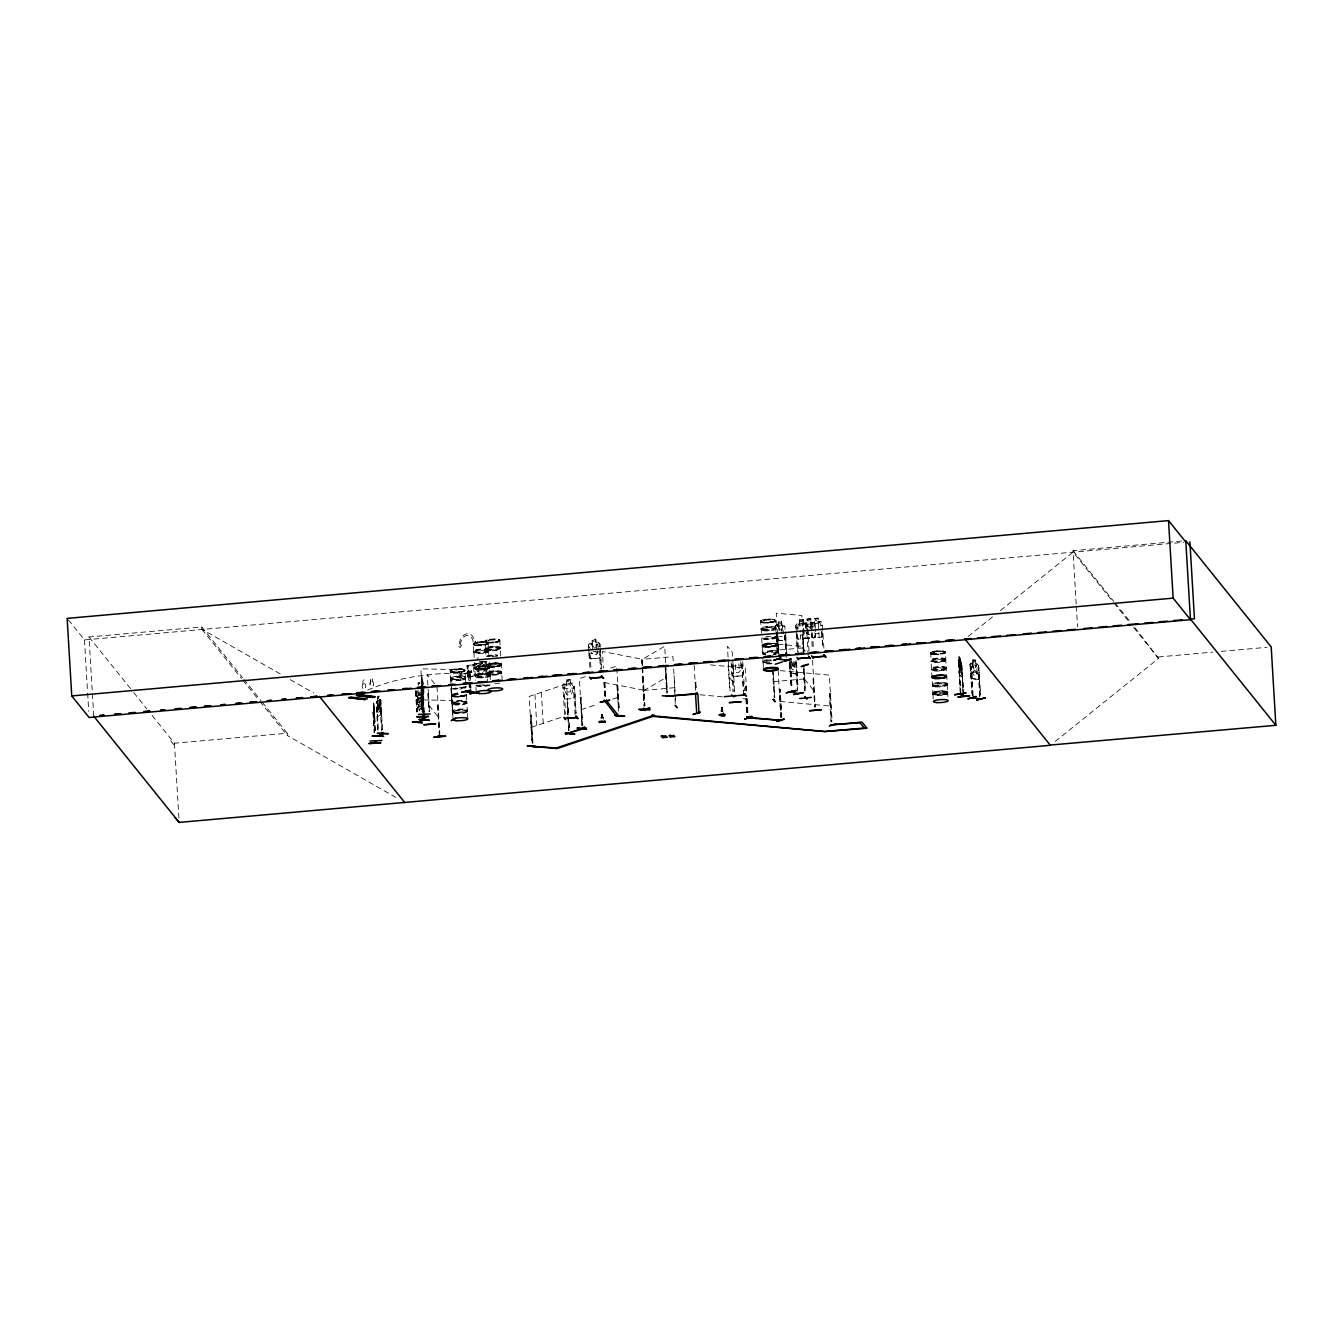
<?xml version="1.0" encoding="UTF-8"?>
<svg xmlns="http://www.w3.org/2000/svg" width="1343" height="1343" viewBox="0 0 1343 1343"><rect width="100%" height="100%" fill="white"/><g stroke="black" fill="none" stroke-linecap="round" stroke-linejoin="round"><path stroke-width="0.75" stroke-dasharray="5 3.75" d="M422.541 693.827L421.635 690.252L422.525 693.811M490.296 679.625L490.111 674.874M775.935 629.061A7.42 1.511 -3.4 0 0 765.359 628.171A7.42 1.511 -3.4 0 0 764.352 630.841A7.42 1.511 -3.4 0 0 775.935 629.061L776.623 628.339M373.404 708.231L374.512 730.793M601.681 717.85L601.748 714.342L602.319 717.8M721.644 711.102L722.047 707.576L723.239 711.286M421.987 693.072L422.055 689.614M422.827 689.983L422.76 694.213C421.098 681.455 423.196 710.548 422.86 695.926L423.347 698.998M469.16 671.735L471.578 670.896L471.897 672.709C465.971 671.299 472.333 671.147 469.362 680.616M362.946 688.439L362.828 688.422A2.652 1.779 -82.5 0 1 362.946 684.242L362.996 680.783M363.08 684.259L362.912 681.119M370.651 679.289L370.702 682.059A2.652 1.779 -82.5 0 0 370.567 686.239L370.685 686.239A2.652 1.779 -82.5 0 1 370.819 682.076L370.618 678.584L372.162 678.165M421.937 691.46L422.088 681.438L421.903 685.618L421.299 683.184M467.817 677.325L467.112 665.692L467.817 677.325L482.876 673.833L482.825 672.793L467.666 676.268L468.556 675.932M468.103 677.225L482.876 673.833M467.884 671.735L471.074 672.138L468.052 671.282M487.912 666.313C472.501 664.785 470.335 671.601 486.065 668.613M775.23 643.666L776.22 644.136M374.378 717.196L373.975 713.905L373.958 718.337L373.925 708.03L374.395 717.598M373.555 709.49L373.388 703.883M450.493 678.651L450.728 679.676L450.543 670.358M473.676 651.674L473.391 643.666M488.6 650.448L488.768 651.053A7.521 1.528 -3.4 0 0 477.99 650.281A7.521 1.528 -3.4 0 0 476.966 652.983A7.521 1.528 -3.4 0 0 488.718 651.17L488.634 651.489A7.42 1.511 -3.4 0 0 478.074 650.784A7.42 1.511 -3.4 0 0 477.05 653.453A7.42 1.511 -3.4 0 0 488.651 651.674L489.053 658.792M762.22 638.026A7.521 1.528 -3.4 0 0 771.335 638.294A7.521 1.528 -3.4 0 0 776.388 636.28L776.523 637.153M932.764 693.592L933.016 694.398L931.035 661.36M945.64 659.161L945.858 660.135A7.521 1.528 -3.4 0 0 935.114 659.262A7.521 1.528 -3.4 0 0 934.09 661.965A7.521 1.528 -3.4 0 0 945.841 660.152L945.757 660.487A7.42 1.511 -3.4 0 0 935.181 659.782A7.42 1.511 -3.4 0 0 934.174 662.452A7.42 1.511 -3.4 0 0 945.757 660.655L946.362 668.68A7.521 1.528 -3.4 0 0 935.618 667.824A7.521 1.528 -3.4 0 0 934.594 670.526A7.521 1.528 -3.4 0 0 946.345 668.713L946.261 669.099A7.403 1.494 -3.4 0 0 935.702 668.344A7.403 1.494 -3.4 0 0 934.694 670.996A7.403 1.494 -3.4 0 0 946.261 669.217L947.335 684.41A7.521 1.528 -3.4 0 0 936.558 683.671A7.521 1.528 -3.4 0 0 935.534 686.357A7.521 1.528 -3.4 0 0 947.285 684.561L947.285 684.594M947.235 684.712L947.638 692.182A7.403 1.494 -3.4 0 0 937.061 691.309A7.403 1.494 -3.4 0 0 936.054 693.962A7.403 1.494 -3.4 0 0 947.621 692.182L947.654 692.233A7.42 1.511 -3.4 0 0 937.061 691.309A7.42 1.511 -3.4 0 0 936.054 693.962A7.42 1.511 -3.4 0 0 947.638 692.182L947.822 693.055A7.521 1.528 -3.4 0 0 937.061 692.233A7.521 1.528 -3.4 0 0 936.037 694.919A7.521 1.528 -3.4 0 0 947.789 693.122L947.705 693.441A7.403 1.494 -3.4 0 0 937.145 692.736A7.403 1.494 -3.4 0 0 936.138 695.405A7.403 1.494 -3.4 0 0 947.705 693.609L948.108 700.307M421.92 704.521L420.309 700.626L421.45 695.573L419.839 699.972L417.757 697.084L419.436 700.979L418.361 705.83L419.906 701.684L421.92 704.521L421.366 709.977L419.301 710.598M422.726 712.495L421.198 681.673M422.273 700.66C425.059 704.857 424.002 672.407 421.098 681.791M423.549 699.871L423.784 698.226M451.466 695.254L452.927 694.297L451.987 694.7M486.317 665.221C489.775 663.073 498.958 661.26 501.426 664.936A7.437 1.511 -3.4 0 0 490.682 664.164A7.437 1.511 -3.4 0 0 489.675 666.816A7.437 1.511 -3.4 0 0 501.275 665.037L496.776 666.43M486.351 665.054L489.742 667.639L484.974 669.334M489.725 667.253L489.725 667.253A7.387 1.494 -3.4 0 1 490.732 664.6A7.387 1.494 -3.4 0 1 501.258 665.473A7.387 1.494 -3.4 0 1 489.725 667.253L485.612 669.301M760.507 621.238C762.505 617.511 782.516 619.022 771.99 622.262M777.026 644.674L775.65 645.58M930.33 652.849L936.507 650.935L945.22 651.691M931.807 677.09C938.656 671.836 953.815 675.882 942.383 678.097M452.054 702.456L452.138 703.682M601.278 718.304L601.748 714.342M721.225 711.538L721.56 707.61L723.189 711.169M422.793 699.904L452.322 700.475M421.383 682.915L421.4 681.136M423.196 700.291L422.995 689.933M416.179 696.127L416.615 692.081L421.736 690.252M416.296 696.144L416.615 692.081M417.22 702.758L422.273 700.828L422.76 696.883L422.323 700.928L417.22 702.758L415.642 688.993L417.085 711.975M601.16 717.951L601.614 714.358L600.875 718.085M721.107 711.202L721.56 707.61M796.198 674.068L790.742 672.877L796.198 674.068L796.668 670.426M765.879 636.733A7.403 1.494 -3.4 0 1 776.338 637.237L776.439 637.623M380.539 707.979L379.968 711.437L378.558 712.21L377.198 702.439L377.584 696.832L378.978 696.01L382.016 733.916M600.925 718.22L602.084 714.325L603.276 718.052M978.375 679.39L978.997 675.814M980.356 694.801L978.577 665.591C977.385 662.871 971.409 661.931 969.999 664.449L971.812 678.618L978.443 679.524L979.081 675.798M469.513 672.239L461.774 674.102L470.067 672.658L468.187 672.407M418.63 692.4L417.606 697.47L419.117 693.055L421.182 696.077L419.52 692.048M565.017 699.065L563.489 695.473L564.933 699.216L573.981 698.41L574.787 694.465M573.981 698.41L574.905 694.482M589.006 655.199L590.567 658.909L599.616 658.104L600.556 654.175M815.47 633.778L814.546 637.589L805.649 638.328L804.155 634.752L803.433 624.562L804.692 623.068L813.69 622.313L815 623.572M815.587 633.778L814.647 637.707L805.565 638.462L804.021 634.786M811.323 634.4L812.918 637.925L821.966 637.136L822.772 633.191M821.966 637.136L822.906 633.191M421.433 694.23L420.98 704.773L418.999 705.511L417.102 692.199M960.178 692.216L958.583 659.799L960.564 692.165M958.197 660.991L958.583 659.799M377.92 729.937L376.258 702.809L377.819 700.66M467.498 667.001L468.019 666.531C467.599 663.795 469.546 667.891 467.196 666.984L482.271 663.492L482.204 662.452L467.062 665.809L482.204 662.452M765.711 654.763A7.521 1.528 -3.4 0 1 766.735 652.06A7.521 1.528 -3.4 0 1 777.463 652.95L777.396 652.262M486.334 665.473L492.512 663.643L500.586 664.046M591.407 653.286L592.632 653.437M806.471 632.922L807.697 633.073M373.27 704.001L373.69 703.077L374.143 707.929M373.79 707.056L374.294 707.526M373.421 708.349L374.126 706.351M373.992 708.332L374.311 719.26L374.563 715.047M372.985 712.193L374.227 732.875M373.908 709.775L375.05 730.676M375.469 730.659L374.311 707.459L374.328 723.625L373.874 720.066M375.05 721.728L374.193 723.642L373.992 720.117M777.446 652.983L776.254 632.301M476.228 643.23L476.782 642.861M478.662 667.84L478.175 667.891M763.462 620.735L764.654 620.567M934.443 652.396L933.251 652.379L934.543 652.329M934.694 676.771L936.004 676.721L935.265 676.251M485.662 665.003L488.617 664.332L488.667 668.025L485.696 668.713L484.907 670.862L479.367 672.138L476.883 670.778L476.681 667.202L478.931 664.751L484.47 663.476L485.562 665.154L488.533 664.483M423.297 704.034L421.148 706.149L421.484 709.977L419.234 710.749L417.505 698.78L418.076 690.017M781.19 630.79L782.902 626.61L780.518 629.884L777.631 626.123L779.897 630.706M810.299 628.406L812.448 623.84L809.476 627.601L806.018 623.169L797.071 624.008L799.673 623.622L799.521 619.929M598.34 651.305L596.594 654.528L593.002 654.847L590.903 651.976M458.013 672.49L459.575 672.138L458.551 672.407M495.685 642.29L499.848 640.04L494.896 639.083L486.25 640.158L484.991 641.568L488.281 643.28L484.084 644.64M484.773 669.049L484.655 670.409L481.214 668.713L477.856 672.054L480.542 668.092C475.909 667.924 476.95 662.67 481.147 667.135L484.387 663.962L481.868 667.723L485.31 669.284L484.588 665.389L479.048 666.665L479.266 670.224L486.468 668.663M497.145 665.943C500.419 666.01 493.922 666.598 498.001 666.632M940.771 653.605L944.935 652.748L945.22 651.657M596.158 644.422L597.434 644.321L595.234 648.753C600.455 652.899 596.443 655.619 594.462 649.676M421.887 680.481L421.786 676.654M421.618 682.513L422.088 681.757L423.935 712.143M422.071 683.419L423.918 714.442M422.222 692.686L421.803 690.05M423.079 691.108L421.987 697.067L423.263 695.053M423.079 705.025L423.565 704.118M450.056 670.745L451.752 672.037L459.491 672.088M970.099 664.516L971.056 663.341M775.448 625.939C777.631 622.145 773.417 630.891 775.801 632.083M588.419 644.976L589.678 643.482L598.659 642.709L599.968 643.969L600.338 650.113M564.614 714.459L562.751 685.249L564.026 683.788L573.025 683.016L574.317 684.275L576.046 713.368L574.519 686.558L573.394 686.575L575.24 717.598M562.767 685.283L564.043 683.805M797.104 623.84L795.778 625.318L797.49 652.345M810.702 624.159L812.028 622.497M803.433 624.562L804.709 623.102M483.262 644.841L485.528 644.64L484.521 644.892M487.895 640.527L488.634 640.158M484.235 644.22L485.176 644.321M484.89 669.066L486.233 668.898M490.447 664.953L489.675 664.6M486.905 668.965L485.192 669.368M489.624 665.003L490.48 664.886M496.49 666.296L497.229 666.497M760.541 621.238C765.426 624.495 775.096 620.936 770.714 622.145M772.091 622.01L771.033 621.843M766.165 645.093L765.174 644.758M773.635 646.705L772.494 646.755L772.997 646.017M773.081 646.688C769.321 646.201 777.664 647.309 776.926 644.204A7.387 1.494 -3.4 0 1 765.275 646.067A7.387 1.494 -3.4 0 1 766.282 643.415A7.387 1.494 -3.4 0 1 776.808 644.287L776.842 644.12M776.556 645.513L772.107 646.688M930.8 652.295L930.984 661.243M933.251 652.379L934.543 652.295M932.193 676.335L931.891 677.678M931.841 677.107L937.951 675.328L946.664 676.083M941.812 678.181L946.362 676.788L946.043 675.395M943.088 677.896L944.045 678.148L935.097 678.534L931.874 677.325L942.803 677.846M363.164 680.213L364.188 679.978M456.939 669.569L456.452 669.502M458.299 671.735C472.686 671.349 460.38 666.531 451.517 669.888M457.51 694.247L458.332 694.499M459.205 696.362L461.035 696.597L458.903 696.664A7.437 1.511 -3.4 0 1 451.601 695.657C460.951 697.269 457.778 697.168 466.474 694.851A7.437 1.511 -3.4 0 1 458.853 696.648M450.509 670.342L451.5 669.939M500.939 665.456L500.049 665.859M968.169 636.464L994.005 615.715M1000.468 610.528L1073.107 552.141L1112.541 601.194M1055.212 741.437L1158.539 658.406L1134.801 627.534M566.679 683.705L564.832 685.148L565.252 692.266L567.35 695.154L570.96 694.835L572.689 691.611L572.269 684.494L570.271 683.386L570.02 679.541M823.863 648.031L822.302 622.967L820.993 621.708L811.978 622.531L814.597 622.296L812.817 623.874L813.035 627.433M777.127 626.14L778.621 625.015L778.369 621.037L781.508 621.322L783.64 633.829M474.079 674.085L477.118 674.589L473.995 674.068L473.458 665.121L484.37 661.444L485.511 662.401L484.252 661.562M476.429 663.274L473.458 665.121M643.7 690.621L666.531 677.292M452.49 714.291L451.097 688.304A7.42 1.511 -3.4 0 0 461.556 688.825M642.995 678.215L643.969 705.931M377.652 696.933L379.062 696.178M382.554 729.568L380.791 700.375L380.354 699.283L379.33 699.837M376.745 701.298L380.338 699.418M377.551 729.92L376.863 704.89L378.34 729.719M381.244 714.56L377.618 716.574L376.93 713.015L377.769 716.44M459.642 673.078C456.721 675.814 463.587 677.426 462.882 673.85C460.196 670.745 460.683 673.817 460.313 675.965M461.639 672.608L461.069 674.27L462.311 675.512M486.418 642.038L477.537 642.172L473.391 644.338M477.118 642.894L476.412 643.498M485.377 640.594L486.25 640.191M498.068 666.111L489.658 666.85A7.387 1.494 -3.4 0 0 478.981 666.027A7.387 1.494 -3.4 0 0 477.974 668.68A7.387 1.494 -3.4 0 0 489.524 666.9L488.214 666.665M496.944 666.195L501.392 664.869M764.285 620.785L764.402 620.315M771.083 621.708L772.846 622.078L771.57 622.01M773.686 646.419L772.93 646.302M940.788 653.42L941.745 653.605M932.243 676.318L933.116 675.915M943.541 678.198L942.585 677.627M460.431 696.312L459.591 696.681M465.971 694.935L458.181 696.362L452.104 695.775M487.694 664.567L489.037 664.214M775.633 645.614L772.578 646.268M419.704 682.261L417.589 683.05M416.783 706.368L417.656 707.476L422.592 705.545M417.656 707.476L419.117 706.955M585.246 676.671L579.353 678.651L582.123 725.405M610.796 668.092L616.689 666.111M566.528 683.889L529.176 696.429L531.962 743.183M778.52 624.881L776.472 624.696M781.66 625.166L784.967 626.795L786.629 653.923M783.892 625.334L784.967 626.795M784.53 628.944L785.168 629.112M777.362 640.074L784.832 640.729L785.571 637.018L784.748 640.762L777.362 640.074L776.053 636.179M581.183 709.675L596.913 704.387M612.643 699.115L618.535 697.135M531.022 727.453L560.619 717.515M803.349 652.329L802.526 634.316L803.584 652.245M581.788 725.371L580.78 697.269L582.761 725.186M618.384 711.051L617.478 684.93L619.022 710.833M581.099 697.286L580.142 697.47M567.72 714.912L567.636 702.742L568.677 714.728M532.919 742.998L531.274 715.097L530.3 715.282L532.281 743.216M566.998 702.96L567.971 702.775M695.389 690.285L695.17 682.227L696.497 690.285M694.919 682.311L696.027 682.311M745.483 690.89L745.499 686.827L745.734 690.806M780.686 717.263L779.276 689.278M781.794 717.263L780.132 689.362L781.542 717.347M829.353 693.962L830.461 693.962L829.353 693.962L831.015 721.862M476.58 643.331L477.436 643.331M485.595 644.506L486.888 644.136M497.011 642.122L486.77 642.273M478.41 667.37L478.41 667.689M486.72 669.083L485.713 669.015M497.968 666.548L496.541 666.464M765.728 645.177L765.292 645.194M941.09 653.487L942.148 653.403M970.922 663.241L972.836 663.459L972.617 659.648L971.946 671.819L973.541 675.076L976.176 675.428L977.402 672.574L975.354 660.051L975.673 663.845L977.586 664.114M969.999 664.449L971.929 693.659M973.104 695.741L971.392 666.799L972.819 695.825M978.493 665.624L979.181 675.831M979.702 696.765L978.275 667.74L980.105 698.746M978.762 667.907L980.642 694.717M970.62 674.69L971.812 678.618M978.443 679.524L971.862 678.5M456.419 669.956L456.989 669.939M457.51 672.155L458.702 671.987M452.96 694.297L457.829 693.408A7.437 1.511 -3.4 0 0 453.195 696.077A7.437 1.511 -3.4 0 0 465.903 694.935M468.438 671.181L469.647 670.98M469.563 671.45L471.578 670.896M470.419 680.397L470.05 672.339L469.009 672.877M485.881 668.831L488.852 668.143L488.533 664.315M642.307 678.047L644.287 705.864M790.859 672.86L789.852 668.881M489.087 640.611L488.315 640.628M495.718 641.786L496.944 641.853M770.949 621.994L771.822 621.91M933.032 651.506L934.661 651.187A7.387 1.494 -3.4 0 1 945.22 652.06L945.707 659.43M935.164 676.822L935.635 676.855M942.215 677.997L944.146 677.577M477.554 642.206A7.42 1.511 -3.4 0 1 488.13 643.096A7.42 1.511 -3.4 0 1 476.547 644.875A7.42 1.511 -3.4 0 1 477.554 642.206L481.331 641.836M483.681 644.791L473.407 644.321M772.191 622.313L771.033 622.363M487.845 666.094C476.245 663.643 466.894 671.097 485.427 669.25M772.712 646.638C754.078 648.451 763.814 641.719 775.163 643.834M459.994 696.799L462.026 696.362M961.353 663.039L963.233 692.249M959.137 663.408L960.866 692.367M962.948 692.048L961.739 665.121L963.636 692.199M958.885 671.164L959.473 675.193L961.857 676.855L961.957 673.279M93.725 716.155L89.024 636.985L201.769 626.963L242.512 677.644M1076.196 604.115L1073.023 550.697L1181.588 541.061M68.392 619.912L84.475 639.923L1183.771 542.32M799.773 625.183L799.37 619.794L803.215 619.459L803.467 623.286M819.18 637.371L818.139 618.133L814.294 618.468L815.335 631.747M799.387 619.828L803.232 619.476M814.311 618.485L818.156 618.149M596.04 642.944L595.788 639.1L591.944 639.436L592.33 643.398L590.484 644.841L590.685 648.4M803.332 623.303L806.085 623.068L807.395 624.327L809.057 651.422M818.256 621.977L821.009 621.742M803.416 624.713L799.824 625.032L800.243 632.15M818.34 623.37L814.748 623.689L813.623 622.43M592.817 651.791L596.426 651.473M800.428 635.205L804.021 634.886M818.945 633.56L815.352 633.879L813.237 630.992M796.399 635.726L797.994 639.251L807.042 638.462C810.937 635.239 803.685 617.528 807.831 627.299M590.635 658.741L599.515 657.986M771.369 650.683L802.661 647.897L802.98 652.278M728.191 665.289L729.736 691.192M570.389 683.251L570.154 679.407L566.293 679.743L568.358 714.912M566.427 679.86L570.053 679.575M731.398 666.262L742.964 665.238M566.746 684.98L570.355 684.661L570.775 691.779L567.182 692.098M562.986 688.892L574.535 687.868M733.412 676.419L742.293 675.647L743.199 671.836L742.394 675.781L733.328 676.553L731.784 672.877M643.498 690.453L674.79 687.666M773.199 681.69L804.507 678.92M152.112 715.45L174.456 743.233L287.201 733.228L287.335 735.494L397.41 798.279M1158.455 656.945L1212.746 652.127M1221.089 651.389L1267.02 647.309M810.836 618.737L806.958 619.039L807.21 622.883M810.719 618.871L807.093 619.157L807.344 623.001L805.481 624.411L805.766 631.663L807.999 634.416L811.608 634.114M807.395 624.243L811.004 623.924L811.424 631.059M797.087 627.45L796.013 627.534L797.138 627.517L798.615 652.345M806.471 626.627L807.579 626.61L806.471 626.627L808.184 655.569M812.011 626.123L810.954 626.207L812.062 626.191L813.422 648.938M743.653 694.969L741.823 663.946L742.931 663.929M427.93 693.391L428.988 711.337M564.01 687.398L562.952 687.482L564.077 687.482L565.672 714.358M574.519 686.558L573.394 686.575M437.566 705.377L439.211 733.261M813.069 679.004L814.731 706.905M675.26 703.514L674.068 675.495M765.409 645.026L765.711 645.076M497.699 666.514L488.197 666.329M481.617 669.569L483.564 669.435M931.152 653.688L941.695 653.806M456.754 672.272L458.702 672.155M422.592 680.867L424.203 712.361M421.987 697.067L421.719 693.559M762.119 645.782L774.273 646.419M941.426 653.974L940.453 653.705M497.229 666.229L498.035 665.943M939.899 675.227L941.796 675.21M942.601 678.232L943.659 678.081M936.843 678.584L938.74 678.568M450.946 688.388L452.977 714.308L451.332 683.94M380.354 699.283L380.925 700.391M376.712 701.18L376.258 702.809M380.539 702.909L382.151 729.786M765.309 646.571A7.387 1.494 -3.4 0 0 776.842 644.791A7.387 1.494 -3.4 0 0 766.316 643.969A7.387 1.494 -3.4 0 0 765.309 646.621A7.387 1.494 -3.4 0 0 776.842 644.841A7.387 1.494 -3.4 0 0 766.316 643.918A7.387 1.494 -3.4 0 0 765.309 646.571L767.004 646.654M483.228 641.82L484.957 641.887M476.564 645.144A7.437 1.511 -3.4 0 0 488.164 643.364A7.437 1.511 -3.4 0 0 477.571 642.474A7.437 1.511 -3.4 0 0 476.564 645.144L478.276 645.194M416.263 699.233L417.32 702.775M776.523 624.814L783.842 625.452M779.309 636.464L782.247 636.733M778.084 644.187L803.668 646.52M780.199 670.627L829.336 675.126L832.123 721.862M710.43 664.869L745.231 668.059L746.59 690.89M779.998 701.449L831.183 706.133M699.988 694.767L722.5 696.832M742.981 698.713L747.077 699.082M779.024 689.362L780.132 689.362M745.247 686.911L746.355 686.911L746.339 690.974M616.84 685.148L618.703 711.085M531.274 715.097L532.6 742.964M498.068 663.241L499.512 663.425M486.418 666.262L487.862 666.447M485.411 668.898L486.552 669.133M372.615 681.572L372.498 681.556A2.652 1.779 -82.5 0 1 373.102 685.534L373.22 685.551A2.652 1.779 -82.5 0 0 372.615 681.572L372.33 678.769M365.481 687.734L365.363 687.717A2.652 1.779 -82.5 0 0 364.742 683.755L364.524 680.632M972.517 659.665L975.438 660.034M971.392 666.799L970.334 666.766L972.332 695.64M977.989 667.807L979.047 667.84M451.752 672.004L453.162 672.188A7.437 1.511 -3.4 0 0 464.93 670.459A7.437 1.511 -3.4 0 0 454.538 669.519A7.437 1.511 -3.4 0 0 453.179 672.188M482.271 663.492L481.936 662.401M468.825 680.515L467.817 666.833L468.69 677.124M482.825 672.793L482.607 673.783M470.05 672.339L469.194 672.171L469.714 680.599M477.101 674.723L485.075 672.877L486.032 671.299L485.427 662.384M604.232 682.513L644.019 690.268M764.671 620.667L763.697 620.348M500.586 664.03L501.308 664.466A7.437 1.511 -3.4 0 1 489.641 666.195A7.437 1.511 -3.4 0 1 490.648 663.526A7.437 1.511 -3.4 0 1 501.241 664.399L501.275 664.399M469.966 672.642L470.335 680.465M818.273 622.111L820.271 623.202L820.691 630.337M803.332 623.437L805.347 624.529L805.682 627.97M810.92 622.665L812.935 623.756L813.354 630.891M776.825 644.12C772.947 643.045 763.613 641.82 762.069 646.033M486.535 666.01L489.641 667.152A7.437 1.511 -3.4 0 1 477.974 668.898A7.437 1.511 -3.4 0 1 478.981 666.229A7.437 1.511 -3.4 0 1 489.574 667.118L489.574 666.749M201.769 626.963L201.903 629.229L281.308 674.522M290.34 679.659L313.792 693.038M499.781 639.973L500.167 647.41M959.171 657.365L959.255 658.641M958.449 659.816L961.051 661.562M959.372 675.093L961.957 676.704M468.875 675.882L468.036 676.117M598.592 642.81L599.851 644.019L601.446 668.915L600.405 650.381M170.712 740.9L174.59 745.499M1073.023 550.697L1113.767 601.379M1115.093 603.007L1129.547 620.986M1113.851 602.822L1128.321 620.802M1133.576 627.349L1158.539 658.406M802.728 648.149L805.179 651.187M804.575 679.172L814.362 691.343M729.249 677.308L734.151 683.402M434.561 683.654L427.208 674.505L429.559 711.505M429.055 705.528L438.842 717.716M243.822 679.289L260.911 700.542M262.221 702.171L287.201 733.228M201.903 629.229L241.438 678.416M242.747 680.045L258.477 699.619M259.787 701.247L287.335 735.494M89.024 636.985L132.403 690.923M133.712 692.568L146.857 708.903M741.823 663.946L743.468 690.906M731.431 664.936L732.489 664.835L734.084 691.729M594.429 647.964L592.196 644.674L591.038 645.144M776.388 636.313L776.388 636.347A7.42 1.511 -3.4 0 1 764.771 637.959M761.699 638.278L762.69 654.242M771.856 663.727A7.42 1.511 -3.4 0 1 763.109 662.821L763.529 669.301M501.661 671.92L501.694 672.02A7.42 1.511 -3.4 0 1 490.094 673.716A7.42 1.511 -3.4 0 1 491.102 671.064A7.42 1.511 -3.4 0 1 501.678 671.936L500.905 659.212M485.444 649.341L485.965 656.71M486.267 661.478L487.425 681.102M465.618 682.362L465.501 678.299A7.521 1.528 -3.4 0 1 453.581 680.045A7.521 1.528 -3.4 0 1 454.975 677.342A7.521 1.528 -3.4 0 1 465.484 678.299L465.333 677.308A7.42 1.511 -3.4 0 0 454.958 676.419A7.42 1.511 -3.4 0 0 453.598 679.088A7.42 1.511 -3.4 0 0 465.333 677.376L465.45 677.527M467.75 718.438L467.465 711.27A7.521 1.528 -3.4 0 1 455.546 713.015A7.521 1.528 -3.4 0 1 456.939 710.296A7.521 1.528 -3.4 0 1 467.448 711.253L467.297 710.262A7.42 1.511 -3.4 0 0 456.922 709.373A7.42 1.511 -3.4 0 0 455.546 712.042A7.42 1.511 -3.4 0 0 467.28 710.329L467.448 710.598M452.658 712.277L452.557 710.85M490.027 674.79L490.044 674.723A7.42 1.511 -3.4 0 1 478.427 676.419A7.42 1.511 -3.4 0 1 479.434 673.75A7.42 1.511 -3.4 0 1 490.01 674.622A7.521 1.528 -3.4 0 0 501.829 672.877L501.627 671.853M761.397 633.224L760.692 621.054M476.245 691.914L475.741 685.031M421.635 697.269L420.057 689.278M945.657 659.212L945.657 659.228A7.403 1.494 -3.4 0 0 935.097 658.355A7.403 1.494 -3.4 0 0 934.09 661.008A7.403 1.494 -3.4 0 0 945.657 659.228M947.117 683.621A7.403 1.494 -3.4 0 1 935.551 685.4A7.403 1.494 -3.4 0 1 936.558 682.748A7.403 1.494 -3.4 0 1 947.117 683.621L947.1 683.57M811.474 634.198L813.002 637.791M796.55 635.524L798.078 639.117M473.911 652.379L474.314 659.396M791.396 660.857L792.488 663.727L791.245 667.907L792.991 664.634L795.073 668.831L793.428 663.912M422.407 700.19L422.726 701.063M422.34 681.337L421.803 676.503M777.429 640.057L776.136 636.162L775.398 620.449A7.387 1.494 -3.4 0 0 764.872 619.576A7.387 1.494 -3.4 0 0 763.865 622.229A7.387 1.494 -3.4 0 0 775.398 620.449M488.651 650.465L488.583 650.398A7.42 1.511 -3.4 0 1 476.966 652.01A7.42 1.511 -3.4 0 1 477.974 649.357A7.42 1.511 -3.4 0 1 488.567 650.23L488.097 643.062M485.444 649.374L485.058 640.98M500.167 647.41L500.435 648.333A7.521 1.528 -3.4 0 0 489.658 647.578A7.521 1.528 -3.4 0 0 488.634 650.281A7.521 1.528 -3.4 0 0 500.385 648.468L500.721 656.106M603.242 717.917L602.184 714.358L601.849 718.32M473.945 652.413L473.676 651.556M961.454 663.056L959.036 656.442L960.077 657.247L961.319 671.534L960.228 667.186C959.657 679.558 958.13 651.456 960.144 665.507L960.564 662.351L960.866 672.524L959.154 668.478M945.808 659.715A7.521 1.528 -3.4 0 1 934.056 661.528A7.521 1.528 -3.4 0 1 935.081 658.825A7.521 1.528 -3.4 0 1 945.808 659.715L945.875 659.866M947.772 692.669A7.521 1.528 -3.4 0 1 936.021 694.482A7.521 1.528 -3.4 0 1 937.045 691.779A7.521 1.528 -3.4 0 1 947.772 692.669L947.822 692.887M488.684 650.734A7.521 1.528 -3.4 0 0 477.974 649.844A7.521 1.528 -3.4 0 0 476.95 652.53A7.521 1.528 -3.4 0 0 488.684 650.734A7.42 1.511 -3.4 0 0 500.318 648.971A7.42 1.511 -3.4 0 0 489.742 648.098A7.42 1.511 -3.4 0 0 488.734 650.767L488.768 650.902M932.915 694.012L933.351 700.912M722.954 711.421L722.081 707.677L723.642 714.577M603.007 718.169L602.117 714.426L602.47 718.287M602.084 714.325L603.678 721.325M373.992 706.351L374.16 707.543M722.433 711.521L721.93 707.694L721.795 711.572M450.677 679.323L450.895 682.882M421.601 693.508L422.122 697.067M721.879 707.576L722.265 711.051M1076.331 606.197L1077.556 626.98M961.739 665.121L963.586 696.144M958.751 663.459L960.463 692.4M830.209 694.046L831.871 721.946M829.605 693.895L831.25 721.779M821.815 631.579L822.806 648.115M821.765 631.495L822.739 648.048M814.983 623.555L815.486 631.764M815.285 633.695L815.52 637.69M810.819 618.703L810.954 622.682M810.752 623.975L812.364 649.038M812.532 660.336L815.302 707.073M813.237 679.222L814.899 707.106M803.097 619.593L804.256 638.697M804.021 652.295L801.838 615.497L776.237 613.163L778.655 653.923M802.711 634.433L803.651 650.381M804.121 669.2L805.313 689.127M803.718 664.701L805.28 690.906M803.567 669.032L804.86 690.94M803.433 668.864L804.742 690.789M800.361 635.021L800.596 639.016M798.111 628.759L797.893 625.2L799.689 623.773M795.946 625.334L797.44 650.365M796.584 662.452L798.044 687.28M796.181 662.25L797.708 687.347M795.996 660.236L797.792 693.341M795.61 662.384L797.222 689.261M794.855 661.763L794.217 669.905L792.101 669.418L790.775 666.111L790.356 658.993M793.713 661.511L794.032 666.85L791.917 666.363L791.598 661.025M790.54 663.123L792.017 687.952M790.204 663.19L791.682 688.019M789.919 662.989L791.38 687.801M789.483 662.737L791.061 687.868M789.13 658.658L789.751 668.915M785.773 635.239L786.88 653.84M784.9 635.155L786.259 657.902M784.665 635.239L785.773 653.856M781.341 621.473L781.559 625.284M782.062 633.678L781.643 626.56L778.705 626.291L779.125 633.409M778.017 636.045L779.091 653.974M777.11 632.385L778.42 654.007M776.875 632.469L778.101 653.151M776.254 636.532L777.244 653.067A7.42 1.511 -3.4 0 0 767.709 652.446A7.42 1.511 -3.4 0 0 763.311 654.78M778.151 670.442L780.938 717.179M773.081 669.553L774.726 697.453M773.249 673.464L774.676 697.37M772.477 669.519L774.206 697.504M762.824 657.617L763.009 661.562A7.521 1.528 -3.4 0 1 771.05 659.816M747.061 698.864L747.9 712.814M746.826 698.948L747.648 712.898M746.204 698.78L747.027 712.73M745.953 698.864L746.792 712.814M742.729 661.612L744.542 690.822M740.698 661.864L741.118 668.982L739.372 672.205L735.779 672.524L733.664 669.637L733.244 662.519M738.868 663.811L739.187 669.15L735.595 669.469L735.175 662.351M734.604 691.158L732.304 652.379L727.419 646.285L730.139 691.158M731.163 662.619L733.026 691.83M695.775 682.395L696.262 690.352M694.163 665.44L695.64 690.268M673.196 660.79L672.961 656.643L641.652 659.43L642.021 665.624M673.682 669.049L675.798 703.48M665.675 662.804L664.684 646.268L641.87 659.598L642.239 665.792M665.792 664.886L667.454 693.022M665.658 669.099L667.085 693.005M665.524 667.337L667.068 693.24M665.02 665.339L666.682 693.223M642.542 665.456L642.172 659.245L602.386 651.489L603.376 668.025M642.659 667.521L644.959 705.998M642.357 667.874L644.623 706.065M642.139 667.706L644.371 704.269M616.806 668.176L619.341 710.867M604.887 682.429L605.844 698.36M604.568 682.496L605.508 698.427M604.216 682.294L605.173 698.226M603.897 682.362L604.854 698.293M599.28 650.398L600.455 669.099M598.239 649.525L597.92 644.187L595.923 643.079L595.671 639.234M596.309 649.693L595.99 644.355L592.397 644.674L592.716 650.012M590.03 653.302L591.071 669.922M588.788 649.089L589.157 655.199M588.536 644.993L590.013 670.023M580.78 697.269L582.426 725.153M569.163 722.702L569.516 728.678M568.828 722.668L569.18 728.645M567.334 702.977L568.039 714.946M568.156 716.927L568.996 730.877M567.837 716.893L568.66 730.844M541.363 692.333L543.21 723.357M534.95 694.499L536.797 725.522M502.164 680.498L501.829 672.91A7.521 1.528 -3.4 0 0 491.118 671.987A7.521 1.528 -3.4 0 0 490.094 674.673L489.238 661.898M474.499 662.502L475.54 680.229M470.889 688.153L470.537 682.345L470.805 688.22M469.949 682.227L470.168 688.355M469.597 682.244L469.832 688.371M468.64 671.215L468.724 672.507M468.976 682.378L469.295 688.271M464.896 670.224A7.42 1.511 -3.4 0 1 453.162 671.953A7.42 1.511 -3.4 0 1 454.538 669.267A7.42 1.511 -3.4 0 1 464.896 670.224L465.333 677.376M466.374 694.902L466.961 702.674A7.521 1.528 -3.4 0 0 456.419 701.734A7.521 1.528 -3.4 0 0 455.042 704.454A7.521 1.528 -3.4 0 0 466.944 702.691L467.263 710.329M451.214 681.875L450.476 669.469L420.913 668.831L423.314 711.672M451.181 687.885L453.044 718.958M437.012 686.693L439.782 733.446M437.969 705.327L439.379 733.479M428.081 693.609L429.156 711.538M421.635 689.16L422.978 711.908M421.282 689.144L422.457 712.277M420.963 689.765L422.323 712.512M416.448 691.074L417.673 711.756M416.095 691.057L417.32 711.74M415.507 691.276L416.75 711.941M380.757 700.458L381.362 710.615M373.69 703.077L373.908 707.056M373.069 711.975L374.311 732.657M174.456 743.233L178.921 818.256M84.475 639.923L87.496 690.94M87.631 692.988L88.722 711.354M490.077 676.016L490.094 676.066A7.42 1.511 -3.4 0 1 478.511 677.846A7.42 1.511 -3.4 0 1 479.518 675.193A7.42 1.511 -3.4 0 1 490.094 676.066M367.697 690.101A117.781 50.95 -2.3 0 1 460.145 673.162M945.22 652.06A7.387 1.494 -3.4 0 1 933.687 653.84A7.387 1.494 -3.4 0 1 934.678 651.187M776.338 637.237A7.403 1.494 -3.4 0 1 768.481 639.453A7.403 1.494 -3.4 0 1 762.085 637.807M775.818 636.381A7.521 1.528 -3.4 0 1 770.395 638.848A7.521 1.528 -3.4 0 1 761.548 637.724M776.17 653.772A7.521 1.528 -3.4 0 1 773.215 654.461M776.103 654.259A7.42 1.511 -3.4 0 1 774.81 654.629M765.695 654.326A7.521 1.528 -3.4 0 1 763.412 652.429A7.521 1.528 -3.4 0 1 773.064 651.254A7.521 1.528 -3.4 0 1 777.026 652.933M776.136 653.336A7.521 1.528 -3.4 0 1 773.182 654.007M765.728 653.806A7.403 1.494 -3.4 0 1 764.637 651.573A7.403 1.494 -3.4 0 1 775.935 651.103A7.403 1.494 -3.4 0 1 773.098 653.504M769.841 662.418A7.403 1.494 -3.4 0 1 763.16 661.562A7.403 1.494 -3.4 0 1 767.239 659.698M771.1 660.773A7.42 1.511 -3.4 0 0 763.109 662.821L762.975 661.646A7.521 1.528 -3.4 0 0 769.858 662.938M771.856 663.241A7.521 1.528 -3.4 0 1 762.975 662.317A7.521 1.528 -3.4 0 1 771.067 660.252M486.569 661.411A7.42 1.511 -3.4 0 1 479.283 662.099M483.111 661.461A7.521 1.528 -3.4 0 1 479.233 661.612M476.866 658.221A7.42 1.511 -3.4 0 1 478.494 657.919M490.195 685.031A7.42 1.511 -3.4 0 1 480.744 686.491A7.42 1.511 -3.4 0 1 476.228 684.812M488.029 684.88A7.521 1.528 -3.4 0 1 476.379 685.031M489.372 684.947A7.521 1.528 -3.4 0 1 480.676 686.021A7.521 1.528 -3.4 0 1 475.691 684.729M484.47 684.896A7.42 1.511 -3.4 0 1 478.931 684.98M487.19 656.391A7.521 1.528 -3.4 0 1 497.632 655.401M486.367 656.291A7.42 1.511 -3.4 0 1 497.548 654.914M488.533 656.458A7.521 1.528 -3.4 0 1 497.665 655.837M492.092 656.425A7.42 1.511 -3.4 0 1 497.632 656.358M499.697 683.1A7.42 1.511 -3.4 0 1 494.308 683.772M465.333 686.626A7.42 1.511 -3.4 0 1 464.544 688.17M465.954 686.458A7.521 1.528 -3.4 0 1 461.572 688.355A7.521 1.528 -3.4 0 1 452.675 688.422M461.052 680.263A7.42 1.511 -3.4 0 1 450.644 679.457A7.42 1.511 -3.4 0 1 461.304 677.527A7.42 1.511 -3.4 0 1 462.697 679.978M465.971 686.424A7.521 1.528 -3.4 0 1 455.797 688.271M464.963 695.036A7.437 1.511 -3.4 0 1 452.625 695.64A7.437 1.511 -3.4 0 1 457.812 693.072L452.944 693.945L451.533 695.657A7.437 1.511 -3.4 0 1 457.845 693.71M464.46 686.726A7.42 1.511 -3.4 0 1 455.797 687.75M466.323 694.919A7.387 1.494 -3.4 0 1 460.162 696.983A7.387 1.494 -3.4 0 1 451.735 696.211A7.387 1.494 -3.4 0 1 457.879 694.146M466.844 703.111L466.86 703.195A7.42 1.511 -3.4 0 1 455.126 704.924A7.42 1.511 -3.4 0 1 456.486 702.255A7.42 1.511 -3.4 0 1 466.86 703.195M377.232 702.305L378.441 706.183L377.786 711.27L378.793 706.838L380.321 709.826L379.062 705.814L379.75 700.945L378.709 705.109L377.232 702.305M381.412 710.615L381.16 714.661L381.53 710.615M971.996 664.701L974.044 669.334L972.45 673.615L974.665 670.224L977.335 674.27L975.219 669.469L976.764 665.507L975.874 665.272L974.615 668.529L971.996 664.701M461.807 644.841L460.112 647.527L458.148 645.698L459.407 645.395A10.005 7.521 -79.7 0 1 466.424 633.879A10.005 7.521 -79.7 0 1 474.583 641.904L475.842 641.601L474.029 644.321L471.947 642.508L473.206 642.223A8.343 6.279 -79.7 0 0 466.39 635.524A8.343 6.279 -79.7 0 0 460.531 645.144L461.807 644.841M946.849 676.671L946.832 676.704A7.437 1.511 -3.4 0 1 935.114 678.534A7.437 1.511 -3.4 0 1 936.138 675.865A7.437 1.511 -3.4 0 1 946.731 676.754M378.844 696.95L378.004 698.713L378.844 696.95M379.364 701.264L377.954 702.02L378.373 709.154L379.784 708.382L379.364 701.264M419.335 683.184L418.126 684.93L419.335 683.184M420.376 694.633L418.378 695.355L420.376 694.6M420.56 697.688L418.563 698.41L420.56 697.655M420.812 708.097L419.62 709.843L420.812 708.097M488.08 665.221L487.089 665.456L487.224 667.74L488.214 667.521L488.08 665.221M802.51 620.315L800.193 620.516L800.277 621.792L802.577 621.574L802.51 620.315M817.434 618.989L815.117 619.19L815.201 620.466L817.518 620.248L817.434 618.989M595.083 639.956L592.783 640.158L592.851 641.434L595.167 641.232L595.083 639.956M589.661 647.091L588.603 647.192L589.728 647.175M600.103 646.168L599.028 646.268L600.103 646.168M569.449 680.263L567.132 680.465L567.199 681.74L569.516 681.539L569.449 680.263M810.098 619.526L807.781 619.727L807.848 621.003L810.165 620.802L810.098 619.526M822.453 625.2L821.396 625.301L822.453 625.2M780.854 622.061L778.957 621.876L779.041 623.152L780.921 623.32L780.854 622.061M974.833 660.739L973.138 660.504L973.205 661.78L974.9 662.015L974.833 660.739M975.572 665.255L972.936 664.903L973.356 672.02L975.992 672.373L975.572 665.255M960.262 662.351L959.255 661.696L959.674 668.814L960.681 669.469L960.262 662.351M775.885 627.718L775.868 627.701A7.403 1.494 -3.4 0 1 764.285 629.397A7.403 1.494 -3.4 0 1 765.292 626.745A7.403 1.494 -3.4 0 1 775.834 627.617L775.851 627.651M500.284 647.662L500.251 647.662A7.42 1.511 -3.4 0 1 488.651 649.324A7.42 1.511 -3.4 0 1 489.658 646.671A7.42 1.511 -3.4 0 1 500.234 647.544L500.2 647.527M946.177 667.807L946.194 667.824A7.42 1.511 -3.4 0 1 934.594 669.569A7.42 1.511 -3.4 0 1 935.601 666.9A7.42 1.511 -3.4 0 1 946.177 667.79M946.379 668.411L946.379 668.378A7.521 1.528 -3.4 0 0 935.584 667.387A7.521 1.528 -3.4 0 0 934.56 670.09A7.521 1.528 -3.4 0 0 946.311 668.277M959.187 660.42L959.036 656.442L959.137 660.269M501.762 673.38L501.745 673.33A7.42 1.511 -3.4 0 0 491.185 672.49A7.42 1.511 -3.4 0 0 490.178 675.16A7.521 1.528 -3.4 0 1 478.393 676.939A7.521 1.528 -3.4 0 1 479.417 674.236A7.521 1.528 -3.4 0 1 490.145 675.126A7.42 1.511 -3.4 0 0 501.762 673.38M467.364 711.756L467.347 711.723A7.42 1.511 -3.4 0 0 457.006 710.816A7.42 1.511 -3.4 0 0 455.63 713.486A7.42 1.511 -3.4 0 0 467.364 711.756M935.131 678.165A7.387 1.494 -3.4 0 0 946.664 676.385A7.387 1.494 -3.4 0 0 936.138 675.512A7.387 1.494 -3.4 0 0 935.131 678.165A7.387 1.494 -3.4 0 0 946.664 676.452A7.387 1.494 -3.4 0 0 936.138 675.579A7.387 1.494 -3.4 0 0 935.131 678.232M935.097 677.661A7.387 1.494 -3.4 0 0 946.63 675.898A7.387 1.494 -3.4 0 0 936.105 675.009A7.387 1.494 -3.4 0 0 935.097 677.661M933.721 654.545A7.387 1.494 -3.4 0 0 945.254 652.765A7.387 1.494 -3.4 0 0 934.728 651.892A7.387 1.494 -3.4 0 0 933.721 654.545M933.67 654.125A7.437 1.511 -3.4 0 0 945.287 652.345A7.437 1.511 -3.4 0 0 934.678 651.456A7.437 1.511 -3.4 0 0 933.67 654.125M935.164 678.937A7.387 1.494 -3.4 0 0 946.714 677.157A7.387 1.494 -3.4 0 0 936.172 676.284A7.387 1.494 -3.4 0 0 935.164 678.937M935.618 686.844A7.42 1.511 -3.4 0 0 947.218 685.064A7.42 1.511 -3.4 0 0 936.625 684.175A7.42 1.511 -3.4 0 0 935.618 686.844M935.517 685.92A7.521 1.528 -3.4 0 0 947.251 684.107A7.521 1.528 -3.4 0 0 936.524 683.218A7.521 1.528 -3.4 0 0 935.517 685.92M763.898 622.967A7.387 1.494 -3.4 0 0 775.448 621.188A7.387 1.494 -3.4 0 0 764.906 620.315A7.387 1.494 -3.4 0 0 763.898 622.967M763.848 622.514A7.437 1.511 -3.4 0 0 775.465 620.735A7.437 1.511 -3.4 0 0 764.872 619.862A7.437 1.511 -3.4 0 0 763.848 622.514M764.268 630.371A7.521 1.528 -3.4 0 0 776.019 628.558A7.521 1.528 -3.4 0 0 765.292 627.668A7.521 1.528 -3.4 0 0 764.268 630.371M764.234 629.917A7.521 1.528 -3.4 0 0 775.985 628.121A7.521 1.528 -3.4 0 0 765.258 627.231A7.521 1.528 -3.4 0 0 764.234 629.917M765.359 647.343A7.387 1.494 -3.4 0 0 776.892 645.563A7.387 1.494 -3.4 0 0 766.366 644.69A7.387 1.494 -3.4 0 0 765.359 647.343M477.99 669.15A7.42 1.511 -3.4 0 0 489.574 667.37A7.42 1.511 -3.4 0 0 478.998 666.497A7.42 1.511 -3.4 0 0 477.99 669.15M476.614 645.58A7.387 1.494 -3.4 0 0 488.147 643.801A7.387 1.494 -3.4 0 0 477.604 642.928A7.387 1.494 -3.4 0 0 476.614 645.58M478.058 669.939A7.387 1.494 -3.4 0 0 489.591 668.176A7.387 1.494 -3.4 0 0 479.065 667.303A7.387 1.494 -3.4 0 0 478.058 669.939M478.007 669.536A7.437 1.511 -3.4 0 0 489.607 667.74A7.437 1.511 -3.4 0 0 479.015 666.867A7.437 1.511 -3.4 0 0 478.007 669.536M478.427 677.376A7.521 1.528 -3.4 0 0 490.161 675.563A7.521 1.528 -3.4 0 0 479.434 674.673A7.521 1.528 -3.4 0 0 478.427 677.376M489.658 666.464A7.42 1.511 -3.4 0 0 501.241 664.684A7.42 1.511 -3.4 0 0 490.665 663.795A7.42 1.511 -3.4 0 0 489.658 666.464M488.214 642.139A7.42 1.511 -3.4 0 0 499.797 640.359A7.42 1.511 -3.4 0 0 489.221 639.469A7.42 1.511 -3.4 0 0 488.214 642.139M489.658 665.977A7.387 1.494 -3.4 0 0 501.191 664.197A7.387 1.494 -3.4 0 0 490.648 663.324A7.387 1.494 -3.4 0 0 489.658 665.977M488.281 642.894A7.387 1.494 -3.4 0 0 499.814 641.115A7.387 1.494 -3.4 0 0 489.288 640.242A7.387 1.494 -3.4 0 0 488.281 642.894M488.231 642.458A7.437 1.511 -3.4 0 0 499.831 640.661A7.437 1.511 -3.4 0 0 489.238 639.788A7.437 1.511 -3.4 0 0 488.231 642.458M488.617 649.844A7.521 1.528 -3.4 0 0 500.368 648.031A7.521 1.528 -3.4 0 0 489.641 647.141A7.521 1.528 -3.4 0 0 488.617 649.844M490.061 674.236A7.521 1.528 -3.4 0 0 501.812 672.423A7.521 1.528 -3.4 0 0 491.085 671.534A7.521 1.528 -3.4 0 0 490.061 674.236M453.229 672.658A7.387 1.494 -3.4 0 0 464.913 670.929A7.387 1.494 -3.4 0 0 454.589 669.989A7.387 1.494 -3.4 0 0 453.229 672.658M453.565 679.608A7.521 1.528 -3.4 0 0 465.467 677.862A7.521 1.528 -3.4 0 0 454.941 676.906A7.521 1.528 -3.4 0 0 453.565 679.608M455.512 712.562A7.521 1.528 -3.4 0 0 467.414 710.816A7.521 1.528 -3.4 0 0 456.905 709.859A7.521 1.528 -3.4 0 0 455.512 712.562M455.008 704.001A7.521 1.528 -3.4 0 0 466.911 702.255A7.521 1.528 -3.4 0 0 456.402 701.298A7.521 1.528 -3.4 0 0 455.008 704.001M455.042 703.497A7.42 1.511 -3.4 0 0 466.776 701.768A7.42 1.511 -3.4 0 0 456.402 700.811A7.42 1.511 -3.4 0 0 455.042 703.497"/><path stroke-width="1.5" d="M423.985 724.733L435.82 723.86L424.052 724.716M811.323 697.386L799.605 698.528M954.571 694.751L966.121 692.938L954.722 694.717M369.09 743.418L380.942 742.847L369.056 743.602M638.815 709.473L650.113 709.608L639.067 709.356M421.551 719.814L425.849 717.38M421.517 719.395L425.597 717.414M645.16 710.514L643.364 708.197L645.429 710.38M773.333 699.35L775.129 701.634L773.4 699.451M774.861 701.734L773.098 699.384M412.419 721.862L422.088 722.769M416.834 716.793L428.652 716.474L416.85 716.709M527.379 745.818L536.629 746.859M577.221 728.007L586.455 729.048M795.828 690.873L786.175 692.82L796.147 690.336M609.353 700.24L600.052 702.305L609.688 700.24M470.52 690.235L461.488 692.35L470.873 690.218M465.836 691.41L473.575 692.753L465.467 691.527M968.051 698.729L975.841 696.497M976.227 696.513L968.135 698.847M440.017 736.535L439.228 735.293M693.156 714.342L700.307 712.109L693.257 714.459M783.892 719.093L776.825 721.46L784.295 719.076M774.055 660.236L781.055 657.885M780.602 657.936L773.602 660.353M565.47 719.613L563.825 717.414M591.155 679.306L589.443 677.124M731.582 694.818L733.916 696.916M798.565 659.598L796.886 657.466M811.709 656.039L813.573 658.423L811.81 656.139M370.047 741L381.882 740.53M374.831 743.216L375.755 740.799M375.385 743.166L376.225 740.765M365.078 699.384L348.576 697.688L365.279 699.518M350.758 697.084L367.394 698.931M357.255 695.271L356.331 695.506L372.296 697.336M358.917 694.818L374.647 696.899M364.86 699.602L349.298 697.319M372.095 697.571L373.018 697.336L356.533 695.271M374.328 696.967L375.217 696.715L359.219 694.532M418.378 714.358L430.163 714.006M423.112 716.608L424.573 714.191M422.34 722.652L412.486 721.946M645.211 709.339L644.657 709.272M666.766 696.346L667.74 696.127M791.228 691.998L798.162 693.559M377.819 736.132L382.47 733.664M382.386 733.933L381.882 732.758L382.453 733.933L382.805 732.606L382.873 733.731L378.357 736.149M439.396 736.384L439.732 735.209M805.179 698.058L805.364 698.242M423.733 713.284L424.455 714.392M451.332 720.553L455.865 718.069L451.567 720.603M417.32 722.249L423.784 719.915M424.035 719.999L417.639 722.333M662.217 695.808L673.028 696.228M533.087 746.154L532.063 746.288M582.929 728.342L581.972 728.494M619.627 716.004L619.392 715.92M470.957 692.081L470.403 692.233M569.835 733.832L569.314 733.782M419.335 719.395L429.29 720.184L419.066 719.445M424.069 714.191L422.575 716.642M469.513 692.149L470.52 691.914M960.211 694.314L963.519 696.396M960.749 694.247C964.744 698.713 963.267 692.887 963.384 696.362M963.099 696.228L963.082 695.036M599.196 721.493C615.396 721.661 594.949 721.476 599.985 722.568M584.222 727.788L565.537 734.05L586.085 727.956L584.155 726.815M784.245 661.26L791.262 658.943L784.262 661.327M556.506 747.95L652.329 715.769L825.357 731.582L652.832 716.39M652.782 715.416L654.142 714.963L654.192 715.937L557.009 748.571L530.183 746.12L558.369 748.118M719.328 714.677C728.561 711.824 725.405 719.21 719.16 714.728M748.185 716.944L749.545 716.49L749.595 717.464L747.027 717.951L747.396 716.709M781.122 720.301L782.062 720.368L748.236 717.917L746.909 716.809L747.463 717.85M775.247 664.214L782.549 661.898M801.469 666.615L808.503 664.248L801.267 666.514M615.178 715.332L624.73 716.255L614.876 715.383M577.289 728.091L586.455 729.115M527.463 745.902L537.015 746.792M746.926 716.793L747.111 717.968M747.883 716.877L748.051 718.018M748.202 717.397L751.744 716.222M744.777 719.093L752.231 716.826L744.693 718.992M829.269 726.194L835.934 723.793M423.549 719.966L424.203 718.807M972.634 697.705L973.306 697.789M976.814 699.921L985.393 697.806M985.409 697.84L976.747 700.022M423.649 720.167L423.028 718.992M469.681 693.676L479.098 691.796L470.05 693.844M605.777 701.566L605.055 701.449M791.934 691.041L791.833 692.165M793.595 694.449L803.534 692.602L793.881 694.566M590.551 678.181L602.1 677.275L590.651 678.299M797.759 658.557L809.527 657.634M812.985 657.315L824.451 656.307M734.134 695.775L733.16 695.976L744.878 694.952M424.304 714.442L424.338 713.267M695.473 693.24L696.732 713.318L697.873 713.334M576.332 717.598L564.698 718.505L576.416 717.498M743.787 693.928C742.125 695.036 745.818 695.607 744.61 693.861M958.012 696.883L969.612 695.808L958.163 697.067M697.571 713.418L696.832 713.351M747.9 718.018L747.749 716.877M1185.852 542.136L1168.528 520.597L67.15 618.384L71.75 695.926L89.074 717.481L1190.452 619.694L1185.768 540.675L1271.2 646.94L1275.85 725.304L1050.008 745.08M71.75 695.926L1173.144 598.139L1190.452 619.694M99.986 715.584L104.166 715.215L99.936 715.5M120.87 713.737L114.608 714.291L118.721 713.838M129.23 712.999L135.492 712.445M143.835 711.706L150.097 711.135L143.785 711.639M164.719 709.843L160.539 710.212L164.669 709.792M175.161 708.919L181.423 708.365M221.091 704.84L225.255 704.471L221.058 704.806M241.958 702.993L235.697 703.547L239.843 703.144M250.318 702.238L256.58 701.684L250.285 702.221M327.558 695.389L331.738 695.019M342.196 694.096L346.36 693.71M356.818 692.787L363.08 692.233M371.44 691.494L377.702 690.94M388.144 690L392.324 689.63M402.766 688.707L406.946 688.338M417.404 687.415L423.666 686.861M432.026 686.105L438.288 685.551M448.73 684.628L452.91 684.259M463.352 683.335L467.532 682.966M477.974 682.026L482.154 681.656M492.612 680.733L498.874 680.179M509.316 679.256L513.496 678.87M523.938 677.946L528.118 677.577M538.56 676.654L542.74 676.284M553.182 675.361L559.46 674.79M567.82 674.052L574.082 673.498M584.524 672.574L588.704 672.205M599.146 671.265L603.326 670.896M613.768 669.972L620.046 669.418M628.39 668.68L634.668 668.126M643.028 667.37L649.29 666.816M659.732 665.893L663.912 665.524M674.354 664.6L680.632 664.046M688.976 663.291L695.254 662.737M703.598 661.998L709.876 661.444M718.236 660.706L724.498 660.152M734.94 659.212L741.202 658.658M749.562 657.919L755.84 657.365M764.184 656.626L770.462 656.056M778.806 655.317L785.084 654.763M795.526 653.84L801.788 653.286M810.148 652.547L816.41 651.976M824.77 651.237L831.048 650.683M839.392 649.945L845.67 649.391M856.112 648.451L860.292 648.081M870.734 647.158L876.996 646.604M885.356 645.865L891.618 645.311M902.076 644.371L906.256 644.002M916.698 643.079L920.878 642.709M931.32 641.786L937.582 641.232M945.942 640.477L952.204 639.923M129.163 712.915L133.343 712.545M175.11 708.869L179.29 708.5M327.759 695.64L334.038 695.086M342.381 694.331L350.741 693.592M357.02 693.038L365.363 692.3M371.642 691.746L379.985 691.007M388.345 690.252L394.624 689.698M402.967 688.959L411.327 688.22M417.589 687.666L425.949 686.911M432.228 686.357L440.571 685.618M448.931 684.88L455.193 684.326M463.553 683.587L471.913 682.832M478.175 682.278L486.535 681.539M492.797 680.985L501.157 680.246M507.436 679.692L515.779 678.937M524.139 678.198L532.5 677.46M538.761 676.906L547.121 676.167M553.383 675.596L561.743 674.857M568.005 674.304L576.365 673.565M582.644 673.011L593.086 672.071M599.347 671.517L607.707 670.778M613.969 670.224L622.329 669.486M628.591 668.932L636.951 668.176M643.213 667.622L651.573 666.883M657.852 666.329L668.294 665.406M674.555 664.852L682.915 664.097M689.177 663.543L697.537 662.804M703.799 662.25L712.159 661.511M718.421 660.957L728.88 660.017M735.141 659.463L743.502 658.725M749.763 658.171L758.124 657.432M764.385 656.861L772.745 656.123M779.007 655.569L789.466 654.645M795.727 654.091L804.088 653.353M810.349 652.782L818.71 652.043M824.971 651.489L833.331 650.751M839.593 650.197L850.035 649.257M856.314 648.703L864.674 647.964M870.935 647.41L879.296 646.671M885.557 646.117L893.918 645.362M902.278 644.623L910.621 643.885M916.9 643.331L925.243 642.592M931.522 642.038L939.882 641.283M946.144 640.729L954.504 639.99M964.945 639.067L971.207 638.513M977.469 637.959L985.829 637.22M992.091 636.649L1000.451 635.927M1006.696 635.357L1015.073 634.635M1023.4 633.879L1031.777 633.157M1038.021 632.57L1046.398 631.865M1052.627 631.277L1061.004 630.572M1067.249 629.985L1075.625 629.279M1083.952 628.49L1092.329 627.802M1098.557 627.198L1106.951 626.51M1113.179 625.905L1121.573 625.217M1127.784 624.596L1138.276 623.74M1144.488 623.118L1152.898 622.447M1159.11 621.826L1167.52 621.154M1173.715 620.533L1182.142 619.862M604.283 701.063L606.566 700.861L618.804 716.088L616.521 716.289L604.232 700.106M697.084 693.525L665.792 696.312L697.437 693.978L697.034 692.568M661.327 735.813L666.178 736.031L664.751 736.803L667.219 737.223L662.334 737.66L663.778 736.871L661.36 736.451L662.25 736.367M669.872 735.695L668.982 735.779L671.399 736.199L669.939 736.988L674.824 736.552L672.373 736.115L673.8 735.343L671.752 736.031L669.838 735.057M860.074 722.752L830.377 724.918L862.005 722.114L866.94 728.259L825.509 731.465L866.588 727.822M175.278 817.803L179.156 822.403L1050.377 745.315L964.744 638.815M808.805 656.341L810.467 658.557M824.216 655.048L825.979 657.348L824.216 655.031M812.784 657.231L824.417 656.207M797.893 658.658L809.225 657.533M441.713 735.796L437.784 736.132L441.713 735.863M433.907 736.971L445.758 736.182L434.007 737.24M821.278 709.826L809.426 710.749L821.194 709.675M676.99 707.61L675.16 705.293L677.241 707.677M806.942 698.914L804.843 696.497L806.925 698.847M695.523 694.213L697.84 694.079L699.048 713.183L696.732 713.318M371.037 742.813L374.999 742.578M831.619 724.901L832.307 724.985M439.514 736.619L439.312 735.242M787.317 660.034L777.513 659.279M749.595 717.464L780.803 720.402M373.035 697.302L357.272 695.238M475.153 692.518L467.062 691.158M466.928 691.276L474.717 692.552M980.994 698.864L972.08 697.806M649.693 708.164L640.41 710.195L649.76 708.063M823.662 654.998L825.408 657.231M744.089 693.643L745.919 695.943M601.328 675.982L603.108 678.249M601.832 675.999L603.662 678.299M575.727 716.289L577.44 718.572M963.737 696.144L963.485 694.986M1275.85 725.304L1190.418 619.039L1194.464 618.787L1189.898 541.867M859.721 722.316L864.304 728.024M604.619 721.107L605.223 722.148M319.416 696.379L404.831 802.644M93.725 716.155L179.156 822.403M746.406 695.993L744.626 693.643L743.854 695.053M724.297 696.681L735.981 695.556M1168.528 520.597L1173.144 598.139M792.219 690.906L791.934 692.165L791.732 690.806M652.278 714.795L652.329 715.769M606.516 699.904L606.566 700.861M423.481 718.824L423.532 720.184L423.33 719.076M375.268 741.84L375.234 743.216M377.417 733.312L388.396 733.681L377.45 733.345M383.527 736.317L372.33 736.115L383.527 736.317M600.707 721.544L604.367 721.695L600.707 721.544M720.671 714.795L724.33 714.946L720.671 714.795M565.302 733.11L574.888 734.067L565.336 733.144M980.105 698.746L980.172 698.746M196.028 707.073L189.766 707.627L195.994 707.022M210.65 705.763L204.388 706.317L210.616 705.73M271.185 700.391L267.022 700.761L271.168 700.375M285.807 699.099L281.627 699.468L285.79 699.082M302.511 697.605L296.249 698.175L302.494 697.605M317.116 696.312L310.854 696.866L317.116 696.312M740.95 701.701L729.199 702.641L741 701.801M576.231 716.323L577.994 718.623L576.231 716.306M936.575 702.557A7.387 1.494 -3.4 0 0 948.108 700.794A7.387 1.494 -3.4 0 0 937.582 699.921A7.387 1.494 -3.4 0 0 936.575 702.557M766.752 670.963A7.387 1.494 -3.4 0 0 778.302 669.183A7.387 1.494 -3.4 0 0 767.76 668.31A7.387 1.494 -3.4 0 0 766.752 670.963M766.735 670.459A7.387 1.494 -3.4 0 0 778.269 668.68A7.387 1.494 -3.4 0 0 767.726 667.807A7.387 1.494 -3.4 0 0 766.735 670.459M479.434 693.559A7.42 1.511 -3.4 0 0 491.034 691.763A7.42 1.511 -3.4 0 0 480.441 690.89A7.42 1.511 -3.4 0 0 479.434 693.559M491.118 690.906A7.42 1.511 -3.4 0 0 502.702 689.127A7.42 1.511 -3.4 0 0 492.126 688.237A7.42 1.511 -3.4 0 0 491.118 690.906M456.066 720.671A7.42 1.511 -3.4 0 0 467.8 718.941A7.42 1.511 -3.4 0 0 457.426 718.001A7.42 1.511 -3.4 0 0 456.066 720.671"/></g></svg>
